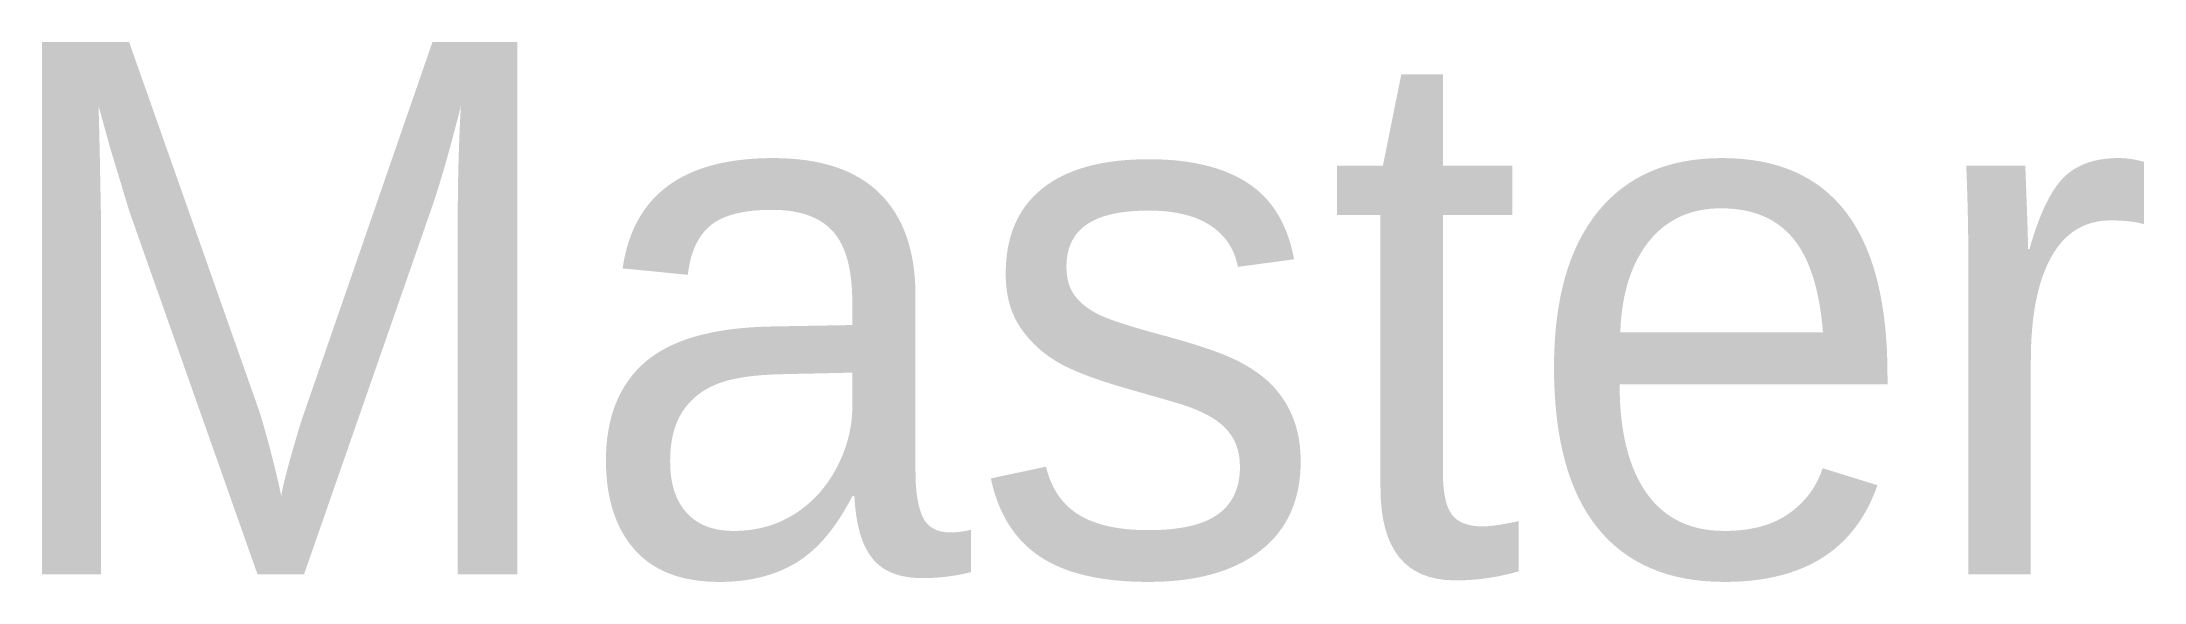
# Model space of a CAD drawing. Extents: x 0.16 to 4.11, y -0.96 to 0.05.
import ezdxf

# ---------------------------------------------------------------- set-up
doc = ezdxf.new("R2010")
doc.units = 0
doc.layers.add('Ref3d', color=7, linetype='Continuous')

msp = doc.modelspace()

# ---------------------------------------------------------------- texts
at = {"layer": 'Ref3d'}
msp.add_text('Master', height=1, dxfattribs=at).set_placement((0.0465, -0.9491))

doc.saveas('drawing.dxf')
